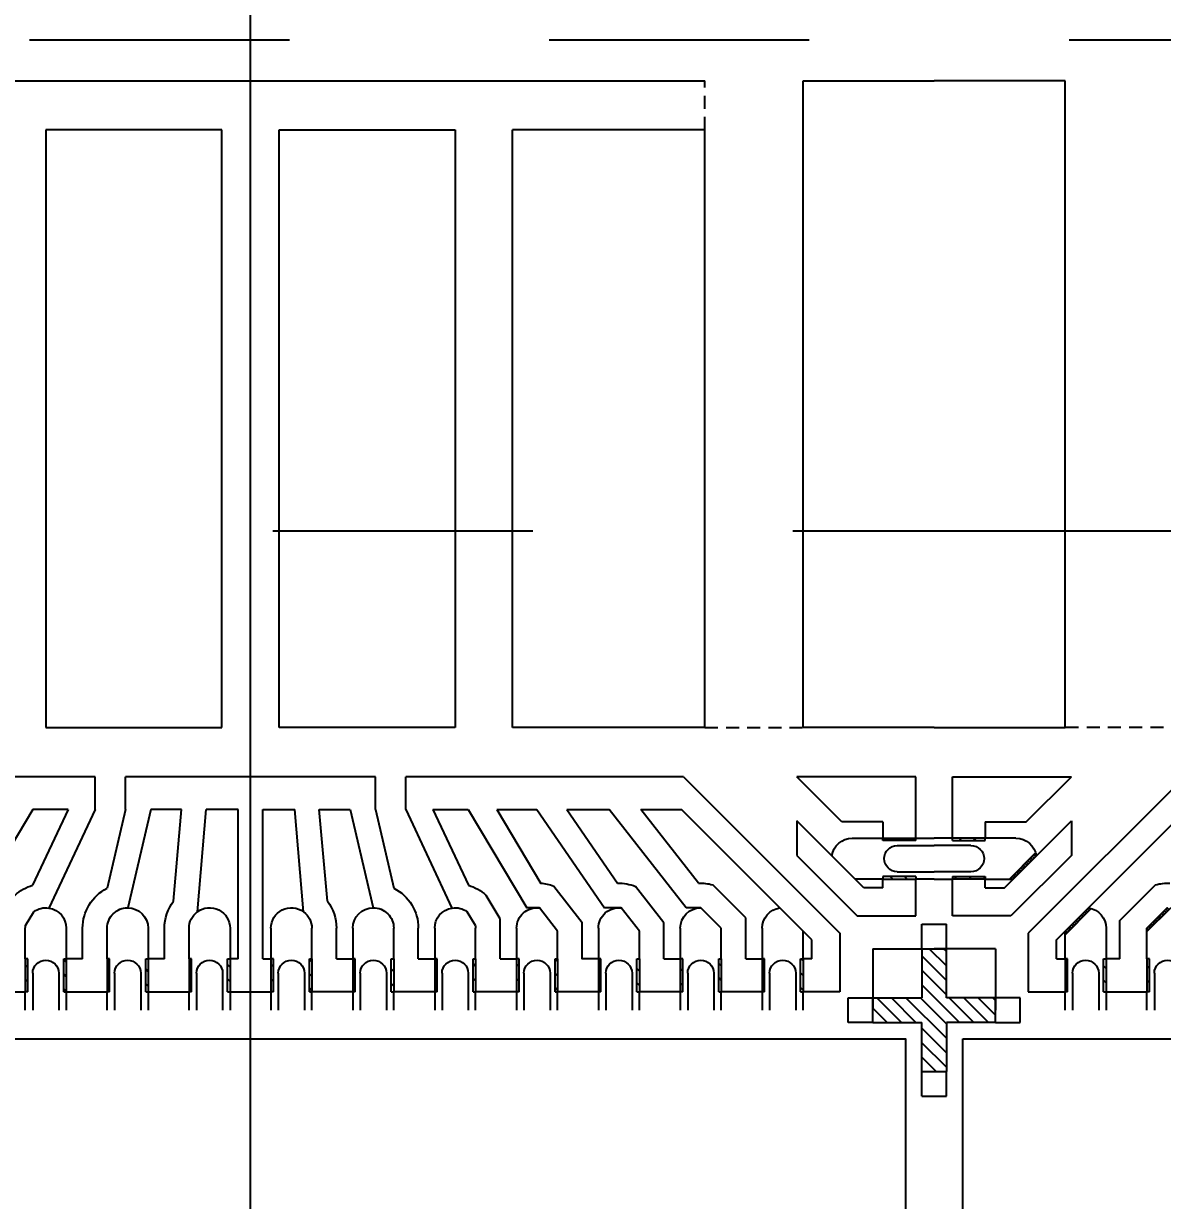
# Model space of a CAD drawing. Extents: x 98 to 785, y 88 to 514.
# Drawn here: x 233.51 to 247.42, y 420.09 to 434.46 of the extents above; entities that cross this region are included whole.
import ezdxf

# ---------------------------------------------------------------- set-up
doc = ezdxf.new("R2010")
doc.units = 0
doc.header["$LTSCALE"] = 12.7
doc.header["$MEASUREMENT"] = 0
doc.header["$PDMODE"] = 2
doc.linetypes.add('HIDDEN', pattern=[0.375, 0.25, -0.125])
doc.linetypes.add('PHANTOM', pattern=[2.5, 1.25, -0.25, 0.25, -0.25, 0.25, -0.25])
doc.layers.get('0').update_dxf_attribs({"linetype": 'CONTINUOUS'})
doc.layers.get('DEFPOINTS').update_dxf_attribs({"linetype": 'CONTINUOUS'})
for name, color, linetype in [('SH-01_DIM', 4, 'CONTINUOUS'), ('SH-01_HATCH', 10, 'CONTINUOUS'), ('SH-01_HIDDEN', 6, 'HIDDEN'), ('SH-01_MISC', 5, 'CONTINUOUS'), ('SH-01_OBJECT', 7, 'CONTINUOUS'), ('SH-01_PHANTOM', 1, 'PHANTOM')]:
    doc.layers.add(name, color=color, linetype=linetype)
doc.styles.get("Standard").update_dxf_attribs({"font": 'simplex.shx', "width": 0.82})
doc.dimstyles.get("Standard").update_dxf_attribs({"dimtxt": 0.18, "dimasz": 0.18, "dimexe": 0.18, "dimexo": 0.0625, "dimgap": 0.09, "dimtad": 0, "dimtih": 1, "dimtoh": 1, "dimdec": 4, "dimzin": 0, "dimdsep": 46, "dimtxsty": 'STANDARD', "dimcen": 0.09, "dimadec": 0, "dimazin": 0, "dimtfac": 1, "dimtdec": 4, "dimtofl": 0, "dimtmove": 0, "dimatfit": 3, "dimfxl": 1, "dimtolj": 1, "dimtzin": 0, "dimarcsym": 0})
pattern_1 = [(225, (16.69998, 9.599987), (0.01767767, -0.01767767), [])]
pattern_2 = [(45, (16.7, -5.34998), (-0.08838835, 0.08838835), [])]

# ---------------------------------------------------------------- blocks, each defined once
blk = doc.blocks.new('*D10')
at = {"layer": 'DEFPOINTS', "color": 0, "ltscale": 0.05, "transparency": 16777216}
for p in [(149.533, 453.199), (149.533, 440.584), (445.033, 347.264)]:
    blk.add_point(p, dxfattribs=at)
at = {"layer": 'SH-01_DIM', "ltscale": 0.05, "transparency": 16777216}
blk.add_line((149.533, 443.124), (149.533, 453.199), dxfattribs=at)
at = {"layer": 'SH-01_DIM', "ltscale": 0.05, "transparency": 16777216, "insert": (149.533, 458.184), "char_height": 1.524, "attachment_point": 5, "rotation": 90}
blk.add_mtext('\\A1; 147.7500', dxfattribs=at)
blk = doc.blocks.new('_Open30')
at = {"color": 0, "lineweight": -2}
for p, q in [((-1, 0.2679), (0, 0)), ((0, 0), (-1, -0.2679)), ((0, 0), (-1, 0))]:
    blk.add_line(p, q, dxfattribs=at)
blk = doc.blocks.new('*D11')
at = {"layer": 'DEFPOINTS', "color": 0, "ltscale": 0.05, "transparency": 16777216}
for p in [(139.538, 457.57), (145.033, 441.264), (445.033, 347.264)]:
    blk.add_point(p, dxfattribs=at)
at = {"layer": 'SH-01_DIM', "ltscale": 0.05, "transparency": 16777216}
for p, q in [((139.538, 451.22), (139.538, 457.57)), ((145.033, 447.614), (139.538, 451.22)), ((145.033, 443.804), (145.033, 447.614))]:
    blk.add_line(p, q, dxfattribs=at)
at = {"layer": 'SH-01_DIM', "ltscale": 0.05, "transparency": 16777216, "insert": (139.538, 466.514), "char_height": 1.524, "attachment_point": 5, "rotation": 90}
blk.add_mtext('\\A1; 150.000±0.0762', dxfattribs=at)
blk = doc.blocks.new('*D12')
at = {"layer": 'DEFPOINTS', "color": 0, "ltscale": 0.05, "transparency": 16777216}
for p in [(189.191, 465.062), (186.133, 440.584), (445.033, 347.264)]:
    blk.add_point(p, dxfattribs=at)
at = {"layer": 'SH-01_DIM', "ltscale": 0.05, "transparency": 16777216}
for p, q in [((189.191, 458.712), (189.191, 465.062)), ((186.133, 452.362), (189.191, 458.712)), ((186.133, 443.124), (186.133, 452.362))]:
    blk.add_line(p, q, dxfattribs=at)
at = {"layer": 'SH-01_DIM', "ltscale": 0.05, "transparency": 16777216, "insert": (189.191, 470.047), "char_height": 1.524, "attachment_point": 5, "rotation": 90}
blk.add_mtext('\\A1; 129.4500', dxfattribs=at)
blk = doc.blocks.new('A$C548803C5')
at = {"layer": 'SH-01_MISC', "ltscale": 0.05}
blk.add_lwpolyline([(-3, 5), (5, 5), (5, -3), (-3, -3)], close=True, dxfattribs=at)
blk = doc.blocks.new('A$C26DB4481')
at = {"layer": 'SH-01_HATCH', "ltscale": 0.05}
h = blk.add_hatch(dxfattribs=at)
h.set_pattern_fill('ANSI31', color=10)
h.set_pattern_definition([(45, (-2e-05, -7.09997), (-0.08838835, 0.08838835), [])])
h.paths.add_polyline_path([(1.63, 9.375), (1.6, 9.375), (1.6, 8.975), (1.63, 8.975)])
h.paths.add_polyline_path([(2.1, 9.375), (2.07, 9.375), (2.07, 8.975), (2.1, 8.975)])
h.paths.add_polyline_path([(2.63, 9.375), (2.6, 9.375), (2.6, 8.975), (2.63, 8.975)])
h.paths.add_polyline_path([(3.1, 9.375), (3.07, 9.375), (3.07, 8.975), (3.1, 8.975)])
h.paths.add_polyline_path([(3.63, 9.375), (3.6, 9.375), (3.6, 8.975), (3.63, 8.975)])
h.paths.add_polyline_path([(4.1, 9.375), (4.07, 9.375), (4.07, 8.975), (4.1, 8.975)])
h.paths.add_polyline_path([(4.63, 9.375), (4.6, 9.375), (4.6, 8.975), (4.63, 8.975)])
h.paths.add_polyline_path([(5.1, 9.375), (5.07, 9.375), (5.07, 8.975), (5.1, 8.975)])
h.paths.add_polyline_path([(5.63, 9.375), (5.6, 9.375), (5.6, 8.975), (5.63, 8.975)])
h.paths.add_polyline_path([(6.1, 9.375), (6.07, 9.375), (6.07, 8.975), (6.1, 8.975)])
h.paths.add_polyline_path([(6.63, 9.375), (6.6, 9.375), (6.6, 8.975), (6.63, 8.975)])
h.paths.add_polyline_path([(7.1, 9.375), (7.07, 9.375), (7.07, 8.975), (7.1, 8.975)])
h.paths.add_polyline_path([(7.63, 9.375), (7.6, 9.375), (7.6, 8.975), (7.63, 8.975)])
h.paths.add_polyline_path([(8.1, 9.375), (8.07, 9.375), (8.07, 8.975), (8.1, 8.975)])
at = {"layer": 'SH-01_HATCH'}
h = blk.add_hatch(dxfattribs=at)
h.set_pattern_fill('ANSI31', color=256, scale=0.2, angle=-180)
h.paths.add_polyline_path([(15.779, 8), (15.736, 8), (15.452, 7.716, 0.035842), (15.46, 7.681)])
h.paths.add_polyline_path([(0.964, 8), (0.921, 8), (1.24, 7.681, 0.035842), (1.248, 7.716)])
h.paths.add_polyline_path([(14.85, 8.429), (14.85, 8.386), (15.1, 8.636), (15.1, 8.679)])
h.paths.add_polyline_path([(14.781, 8.36, 0.035842), (14.816, 8.352), (14.85, 8.386), (14.85, 8.429)])
h = blk.add_hatch(dxfattribs=at)
h.set_pattern_fill('ANSI31', color=256, scale=0.2, angle=-180)
h.set_pattern_definition(pattern_1)
h.paths.add_polyline_path([(1.85, 8.429), (1.85, 8.386), (1.6, 8.636), (1.6, 8.679)])
h.paths.add_polyline_path([(1.919, 8.36, -0.035842), (1.884, 8.352), (1.85, 8.386), (1.85, 8.429)])
h = blk.add_hatch(dxfattribs=at)
h.set_pattern_fill('ANSI31', color=256, scale=0.2, angle=-180)
h.set_pattern_definition(pattern_1)
h.paths.add_polyline_path([(2.85, 8.39), (2.85, 8.35), (2.85, 8.35, -0.001908), (2.848, 8.35), (2.6, 8.598, -0.001945), (2.6, 8.6), (2.6, 8.64)])
h.paths.add_polyline_path([(2.888, 8.353, -0.037159), (2.851, 8.35), (2.85, 8.35), (2.85, 8.39)])
at = {"layer": 'SH-01_HATCH', "ltscale": 0.05}
h = blk.add_hatch(dxfattribs=at)
h.set_pattern_fill('ANSI31', color=10)
h.paths.add_polyline_path([(0.225, 7.97), (0.225, 8), (0.625, 8), (0.625, 7.97)])
h.paths.add_polyline_path([(0.225, 7.5), (0.225, 7.53), (0.625, 7.53), (0.625, 7.5)])
at = {"layer": 'SH-01_HIDDEN', "linetype": 'Continuous', "ltscale": 1.25}
for p, q in [((1.6, 9.6), (1.6, 9.375)), ((2.1, 9.375), (2.1, 9.6)), ((2.6, 9.6), (2.6, 9.375)), ((1.6, 8.975), (1.6, 8.636)), ((2.1, 8.6), (2.1, 8.975)), ((0, 8), (0.225, 8)), ((0.625, 8), (0.964, 8)), ((0.225, 7.5), (0, 7.5)), ((1, 7.5), (0.625, 7.5))]:
    blk.add_line(p, q, dxfattribs=at)
at = {"layer": 'SH-01_HIDDEN', "linetype": 'Continuous', "ltscale": 0.05}
for p, q in [((1.69, 9.15), (1.69, 9.6)), ((2.01, 9.15), (2.01, 9.6)), ((2.69, 9.15), (2.69, 9.6)), ((0.45, 7.91), (0, 7.91)), ((0.45, 7.59), (0, 7.59))]:
    blk.add_line(p, q, dxfattribs=at)
at = {"layer": 'SH-01_HIDDEN', "ltscale": 0.05}
blk.add_line((2.8, 6.15), (1.6, 6.15), dxfattribs=at)
at = {"layer": 'SH-01_HIDDEN', "linetype": 'Continuous', "ltscale": 0.05}
for centre, start, end in [((1.85, 9.15), 180, 0), ((2.85, 9.15), 180, 0), ((0.45, 7.75), 270, 90)]:
    blk.add_arc(centre, 0.16, start, end, dxfattribs=at)
at = {"layer": 'SH-01_HIDDEN', "linetype": 'Continuous', "ltscale": 1.25}
for centre, start, end in [((1.85, 8.6), 277.8317, 0), ((1, 7.75), 270, 352.1683)]:
    blk.add_arc(centre, 0.25, start, end, dxfattribs=at)
at = {"layer": 'SH-01_OBJECT', "linetype": 'Continuous'}
for p, q in [((0.75, 8.85), (0.75, 9.6)), ((1.15, 8.662), (1.15, 9.375)), ((1.15, 9.375), (1.6, 9.375)), ((1.6, 8.975), (1.6, 9.375)), ((1.63, 9.375), (1.63, 8.975)), ((2.07, 9.375), (2.07, 8.975)), ((2.1, 8.975), (2.1, 9.375)), ((2.6, 8.975), (2.6, 9.375)), ((2.63, 9.375), (2.63, 8.975)), ((1.495, 8.975), (1.6, 8.975)), ((2.27, 8.975), (2.1, 8.975)), ((0.75, 8.85), (0, 8.85)), ((3.062, 6.75), (1.15, 8.662)), ((1.495, 8.741), (3.086, 7.15)), ((1.6, 8.679), (1.919, 8.36)), ((2.27, 8.504), (2.704, 8.069)), ((0.938, 8.45), (0.225, 8.45)), ((0.225, 8.45), (0.225, 8)), ((1.676, 7.712), (0.938, 8.45)), ((0.625, 8.105), (0.625, 8)), ((0.859, 8.105), (1.676, 7.287)), ((0.625, 8), (0.225, 8)), ((0.225, 7.97), (0.625, 7.97)), ((0.921, 8), (1.24, 7.681)), ((0.225, 7.53), (0.625, 7.53)), ((0.625, 7.5), (0.225, 7.5)), ((0.625, 7.3), (0.625, 7.5)), ((1.126, 7.3), (1.676, 6.75))]:
    blk.add_line(p, q, dxfattribs=at)
at = {"layer": 'SH-01_OBJECT', "linetype": 'Continuous', "ltscale": 0.05}
for p, q in [((1.63, 9.375), (1.6, 9.375)), ((2.07, 9.375), (2.1, 9.375)), ((2.63, 9.375), (2.6, 9.375)), ((1.63, 8.975), (1.6, 8.975)), ((2.07, 8.975), (2.1, 8.975)), ((2.63, 8.975), (2.6, 8.975)), ((0.225, 7.97), (0.225, 8)), ((0.625, 7.97), (0.625, 8)), ((0.225, 7.53), (0.225, 7.5)), ((0.625, 7.53), (0.625, 7.5))]:
    blk.add_line(p, q, dxfattribs=at)
at = {"layer": 'SH-01_OBJECT', "ltscale": 0.05}
for p, q in [((2.1, 9.375), (2.6, 9.375)), ((1.676, 7.287), (1.676, 7.712)), ((0.225, 7.5), (0.225, 6.75)), ((0.225, 6.75), (1.676, 6.75)), ((0, 6.15), (1.6, 6.15)), ((1.6, 6.15), (1.6, -1.75))]:
    blk.add_line(p, q, dxfattribs=at)
at = {"layer": 'SH-01_OBJECT'}
for p, q in [((1.495, 8.975), (1.495, 8.741)), ((2.27, 8.975), (2.27, 8.504)), ((0.625, 8.105), (0.859, 8.105)), ((0.625, 7.3), (1.126, 7.3)), ((1.6, -1.75), (0, -1.75))]:
    blk.add_line(p, q, dxfattribs=at)
at = {"layer": 'SH-01_OBJECT', "linetype": 'Continuous', "ltscale": 1.25}
blk.add_line((2.6, 8.975), (2.6, 8.6), dxfattribs=at)
at = {"layer": 'SH-01_OBJECT'}
blk.add_lwpolyline([(2.6, 8.64), (2.89, 8.35)], dxfattribs=at)
blk.add_lwpolyline([(2.6, 8.598), (2.848, 8.35, 0.001908), (2.85, 8.35)], format="xyb", dxfattribs=at)
at = {"layer": 'SH-01_OBJECT', "linetype": 'Continuous', "ltscale": 1.25}
blk.add_arc((2.85, 8.6), 0.25, 180, 180.4457, dxfattribs=at)
at = {"layer": 'SH-01_OBJECT'}
blk.add_arc((2.85, 8.605), 0.555, 254.7848, 272.9974, dxfattribs=at)
blk = doc.blocks.new('A$C1BE279AF')
at = {"layer": 'SH-01_HATCH', "ltscale": 0.05}
h = blk.add_hatch(dxfattribs=at)
h.set_pattern_fill('ANSI31', color=10)
h.set_pattern_definition([(45, (2.30032, -1.11), (-0.0883883, 0.0883883), [])])
h.paths.add_polyline_path([(1.79, 1.19), (1.19, 1.19), (1.19, 1.79), (0.89, 1.79), (0.89, 1.19), (0.29, 1.19), (0.29, 0.89), (0.89, 0.89), (0.89, 0.29), (1.19, 0.29), (1.19, 0.89), (1.79, 0.89)])
at = {"layer": 'SH-01_HIDDEN'}
for p, q in [((0.89, 2.09), (1.19, 2.09)), ((0.89, 2.09), (0.89, 1.79)), ((1.19, 2.09), (1.19, 1.79)), ((-0.01, 1.19), (-0.01, 0.89)), ((0.29, 1.19), (-0.01, 1.19)), ((1.79, 1.19), (2.09, 1.19)), ((2.09, 1.19), (2.09, 0.89)), ((-0.01, 0.89), (0.29, 0.89)), ((2.09, 0.89), (1.79, 0.89)), ((0.89, 0.29), (0.89, -0.01)), ((1.19, 0.29), (1.19, -0.01)), ((0.89, -0.01), (1.19, -0.01))]:
    blk.add_line(p, q, dxfattribs=at)
at = {"layer": 'SH-01_OBJECT'}
for p, q in [((0.89, 1.79), (1.19, 1.79)), ((0.89, 1.79), (0.89, 1.19)), ((1.19, 1.19), (1.19, 1.79)), ((0.29, 1.19), (0.29, 0.89)), ((0.29, 1.19), (0.89, 1.19)), ((1.79, 1.19), (1.19, 1.19)), ((1.79, 1.19), (1.79, 0.89)), ((0.29, 0.89), (0.89, 0.89)), ((0.89, 0.29), (0.89, 0.89)), ((0.89, 0.89), (0.89, 0.89)), ((1.79, 0.89), (1.19, 0.89)), ((1.19, 0.89), (1.19, 0.89)), ((1.19, 0.89), (1.19, 0.29)), ((0.89, 0.29), (1.19, 0.29))]:
    blk.add_line(p, q, dxfattribs=at)
blk = doc.blocks.new('*D57')
at = {"layer": 'DEFPOINTS', "color": 0, "ltscale": 0.05, "transparency": 16777216}
for p in [(169.483, 453.199), (169.483, 414.967), (445.033, 347.264)]:
    blk.add_point(p, dxfattribs=at)
at = {"layer": 'SH-01_DIM', "ltscale": 0.05, "transparency": 16777216}
blk.add_line((169.483, 417.507), (169.483, 453.199), dxfattribs=at)
at = {"layer": 'SH-01_DIM', "ltscale": 0.05, "transparency": 16777216, "insert": (169.483, 458.184), "char_height": 1.524, "attachment_point": 5, "rotation": 90}
blk.add_mtext('\\A1; 137.7750', dxfattribs=at)
blk = doc.blocks.new('*D58')
at = {"layer": 'DEFPOINTS', "color": 0, "ltscale": 0.05, "transparency": 16777216}
for p in [(181.145, 453.199), (186.183, 414.967), (445.033, 347.264)]:
    blk.add_point(p, dxfattribs=at)
at = {"layer": 'SH-01_DIM', "ltscale": 0.05, "transparency": 16777216}
for p, q in [((181.145, 446.849), (181.145, 453.199)), ((186.183, 440.499), (181.145, 446.849)), ((186.183, 417.507), (186.183, 440.499))]:
    blk.add_line(p, q, dxfattribs=at)
at = {"layer": 'SH-01_DIM', "ltscale": 0.05, "transparency": 16777216, "insert": (181.145, 458.184), "char_height": 1.524, "attachment_point": 5, "rotation": 90}
blk.add_mtext('\\A1; 129.4250', dxfattribs=at)
blk = doc.blocks.new('*D59')
at = {"layer": 'DEFPOINTS', "color": 0, "ltscale": 0.05, "transparency": 16777216}
for p in [(202.883, 453.199), (202.883, 414.967), (445.033, 347.264)]:
    blk.add_point(p, dxfattribs=at)
at = {"layer": 'SH-01_DIM', "ltscale": 0.05, "transparency": 16777216}
blk.add_line((202.883, 417.507), (202.883, 453.199), dxfattribs=at)
at = {"layer": 'SH-01_DIM', "ltscale": 0.05, "transparency": 16777216, "insert": (202.883, 458.065), "char_height": 1.524, "attachment_point": 5, "rotation": 90}
blk.add_mtext('\\A1; 121.0750', dxfattribs=at)
blk = doc.blocks.new('*D60')
at = {"layer": 'DEFPOINTS', "color": 0, "ltscale": 0.05, "transparency": 16777216}
for p in [(219.583, 453.199), (219.583, 414.967), (445.033, 347.264)]:
    blk.add_point(p, dxfattribs=at)
at = {"layer": 'SH-01_DIM', "ltscale": 0.05, "transparency": 16777216}
blk.add_line((219.583, 417.507), (219.583, 453.199), dxfattribs=at)
at = {"layer": 'SH-01_DIM', "ltscale": 0.05, "transparency": 16777216, "insert": (219.583, 458.065), "char_height": 1.524, "attachment_point": 5, "rotation": 90}
blk.add_mtext('\\A1; 112.7250', dxfattribs=at)
blk = doc.blocks.new('*D61')
at = {"layer": 'DEFPOINTS', "color": 0, "ltscale": 0.05, "transparency": 16777216}
for p in [(236.283, 453.199), (236.283, 414.967), (445.033, 347.264)]:
    blk.add_point(p, dxfattribs=at)
at = {"layer": 'SH-01_DIM', "ltscale": 0.05, "transparency": 16777216}
blk.add_line((236.283, 417.507), (236.283, 453.199), dxfattribs=at)
at = {"layer": 'SH-01_DIM', "ltscale": 0.05, "transparency": 16777216, "insert": (236.283, 458.184), "char_height": 1.524, "attachment_point": 5, "rotation": 90}
blk.add_mtext('\\A1; 104.3750', dxfattribs=at)
blk = doc.blocks.new('DA 01')
at = {"layer": 'SH-01_HATCH', "ltscale": 0.05}
h = blk.add_hatch(dxfattribs=at)
h.set_pattern_fill('ANSI31', color=10)
h.set_pattern_definition(pattern_2)
h.paths.add_polyline_path([(18.3, 10.725), (18.33, 10.725), (18.33, 11.125), (18.3, 11.125)])
h.paths.add_polyline_path([(18.8, 11.125), (18.77, 11.125), (18.77, 10.725), (18.8, 10.725)])
h.paths.add_polyline_path([(19.33, 11.125), (19.3, 11.125), (19.3, 10.725), (19.33, 10.725)])
h.paths.add_polyline_path([(19.8, 11.125), (19.77, 11.125), (19.77, 10.725), (19.8, 10.725)])
h.paths.add_polyline_path([(20.3, 10.725), (20.33, 10.725), (20.33, 11.125), (20.3, 11.125)])
h.paths.add_polyline_path([(20.8, 11.125), (20.77, 11.125), (20.77, 10.725), (20.8, 10.725)])
h.paths.add_polyline_path([(21.33, 11.125), (21.3, 11.125), (21.3, 10.725), (21.33, 10.725)])
h.paths.add_polyline_path([(21.77, 10.725), (21.8, 10.725), (21.8, 11.125), (21.77, 11.125)])
h.paths.add_polyline_path([(22.3, 10.725), (22.33, 10.725), (22.33, 11.125), (22.3, 11.125)])
h.paths.add_polyline_path([(22.77, 10.725), (22.8, 10.725), (22.8, 11.125), (22.77, 11.125)])
h.paths.add_polyline_path([(23.33, 11.125), (23.3, 11.125), (23.3, 10.725), (23.33, 10.725)])
h.paths.add_polyline_path([(23.8, 11.125), (23.77, 11.125), (23.77, 10.725), (23.8, 10.725)])
h.paths.add_polyline_path([(24.3, 10.725), (24.33, 10.725), (24.33, 11.125), (24.3, 11.125)])
h.paths.add_polyline_path([(24.8, 11.125), (24.77, 11.125), (24.77, 10.725), (24.8, 10.725)])
h = blk.add_hatch(dxfattribs=at)
h.set_pattern_fill('ANSI31', color=10)
h.set_pattern_definition(pattern_2)
h.paths.add_polyline_path([(31.8, 11.125), (31.77, 11.125), (31.77, 10.725), (31.8, 10.725)])
h.paths.add_polyline_path([(31.3, 10.725), (31.33, 10.725), (31.33, 11.125), (31.3, 11.125)])
h.paths.add_polyline_path([(30.77, 10.725), (30.8, 10.725), (30.8, 11.125), (30.77, 11.125)])
h.paths.add_polyline_path([(30.3, 10.725), (30.33, 10.725), (30.33, 11.125), (30.3, 11.125)])
h.paths.add_polyline_path([(29.8, 11.125), (29.77, 11.125), (29.77, 10.725), (29.8, 10.725)])
h.paths.add_polyline_path([(29.3, 10.725), (29.33, 10.725), (29.33, 11.125), (29.3, 11.125)])
h.paths.add_polyline_path([(28.77, 10.725), (28.8, 10.725), (28.8, 11.125), (28.77, 11.125)])
h.paths.add_polyline_path([(28.33, 11.125), (28.3, 11.125), (28.3, 10.725), (28.33, 10.725)])
h.paths.add_polyline_path([(27.8, 11.125), (27.77, 11.125), (27.77, 10.725), (27.8, 10.725)])
h.paths.add_polyline_path([(27.33, 11.125), (27.3, 11.125), (27.3, 10.725), (27.33, 10.725)])
h.paths.add_polyline_path([(26.77, 10.725), (26.8, 10.725), (26.8, 11.125), (26.77, 11.125)])
h.paths.add_polyline_path([(26.3, 10.725), (26.33, 10.725), (26.33, 11.125), (26.3, 11.125)])
h.paths.add_polyline_path([(25.8, 11.125), (25.77, 11.125), (25.77, 10.725), (25.8, 10.725)])
h.paths.add_polyline_path([(25.3, 10.725), (25.33, 10.725), (25.33, 11.125), (25.3, 11.125)])
h = blk.add_hatch(dxfattribs=at)
h.set_pattern_fill('ANSI31', color=10)
h.set_pattern_definition([(45, (16.70003, 1.74999), (-0.08838835, 0.08838835), [])])
h.paths.add_polyline_path([(33.175, 9.72), (33.175, 9.75), (32.775, 9.75), (32.775, 9.72)])
h.paths.add_polyline_path([(33.175, 9.25), (33.175, 9.28), (32.775, 9.28), (32.775, 9.25)])
at = {"layer": 'SH-01_HIDDEN', "linetype": 'Continuous', "ltscale": 1.25}
for p, q in [((22.3, 11.35), (22.3, 11.125)), ((22.8, 11.125), (22.8, 11.35)), ((23.3, 11.35), (23.3, 11.125)), ((23.8, 11.125), (23.8, 11.35)), ((24.3, 11.35), (24.3, 11.125)), ((24.8, 11.125), (24.8, 11.35)), ((25.3, 11.125), (25.3, 11.35)), ((25.8, 11.35), (25.8, 11.125)), ((26.3, 11.125), (26.3, 11.35)), ((26.8, 11.35), (26.8, 11.125)), ((27.3, 11.125), (27.3, 11.35)), ((27.8, 11.35), (27.8, 11.125)), ((28.3, 11.125), (28.3, 11.35)), ((28.8, 11.35), (28.8, 11.125)), ((29.3, 11.125), (29.3, 11.35)), ((29.8, 11.35), (29.8, 11.125)), ((30.3, 11.125), (30.3, 11.35)), ((30.8, 11.35), (30.8, 11.125)), ((31.3, 11.125), (31.3, 11.35)), ((31.8, 11.35), (31.8, 11.125)), ((22.8, 10.35), (22.8, 10.725)), ((23.8, 10.35), (23.8, 10.725)), ((24.8, 10.35), (24.8, 10.725)), ((25.3, 10.35), (25.3, 10.725)), ((26.3, 10.35), (26.3, 10.725)), ((27.3, 10.35), (27.3, 10.725)), ((28.3, 10.35), (28.3, 10.725)), ((29.3, 10.35), (29.3, 10.725)), ((30.3, 10.35), (30.3, 10.725)), ((31.3, 10.35), (31.3, 10.725)), ((31.8, 10.725), (31.8, 10.386)), ((32.775, 9.75), (32.436, 9.75)), ((33.4, 9.75), (33.175, 9.75)), ((32.4, 9.25), (32.775, 9.25)), ((33.175, 9.25), (33.4, 9.25))]:
    blk.add_line(p, q, dxfattribs=at)
at = {"layer": 'SH-01_HIDDEN', "linetype": 'Continuous', "ltscale": 0.05}
for p, q in [((22.39, 10.9), (22.39, 11.35)), ((22.71, 10.9), (22.71, 11.35)), ((23.39, 10.9), (23.39, 11.35)), ((23.71, 10.9), (23.71, 11.35)), ((24.39, 10.9), (24.39, 11.35)), ((24.71, 10.9), (24.71, 11.35)), ((25.39, 10.9), (25.39, 11.35)), ((25.71, 10.9), (25.71, 11.35)), ((26.39, 10.9), (26.39, 11.35)), ((26.71, 10.9), (26.71, 11.35)), ((27.39, 10.9), (27.39, 11.35)), ((27.71, 10.9), (27.71, 11.35)), ((28.39, 10.9), (28.39, 11.35)), ((28.71, 10.9), (28.71, 11.35)), ((29.39, 10.9), (29.39, 11.35)), ((29.71, 10.9), (29.71, 11.35)), ((30.39, 10.9), (30.39, 11.35)), ((30.71, 10.9), (30.71, 11.35)), ((31.39, 10.9), (31.39, 11.35)), ((31.71, 10.9), (31.71, 11.35)), ((32.95, 9.66), (33.4, 9.66)), ((32.95, 9.34), (33.4, 9.34))]:
    blk.add_line(p, q, dxfattribs=at)
at = {"layer": 'SH-01_HIDDEN', "ltscale": 0.05}
for p, q in [((30.6, 7.9), (31.8, 7.9)), ((30.6, 0.6), (30.6, 0))]:
    blk.add_line(p, q, dxfattribs=at)
at = {"layer": 'SH-01_HIDDEN', "linetype": 'Continuous'}
blk.add_line((19.5, 0), (30.6, 0), dxfattribs=at)
at = {"layer": 'SH-01_HIDDEN', "linetype": 'Continuous', "ltscale": 0.05}
for centre, start, end in [((22.55, 10.9), 180, 0), ((23.55, 10.9), 180, 0), ((24.55, 10.9), 180, 0), ((25.55, 10.9), 180, 0), ((26.55, 10.9), 180, 0), ((27.55, 10.9), 180, 0), ((28.55, 10.9), 180, 0), ((29.55, 10.9), 180, 0), ((30.55, 10.9), 180, 0), ((31.55, 10.9), 180, 0), ((32.95, 9.5), 90, 270)]:
    blk.add_arc(centre, 0.16, start, end, dxfattribs=at)
at = {"layer": 'SH-01_HIDDEN', "linetype": 'Continuous', "ltscale": 1.25}
for centre, start, end in [((22.55, 10.35), 278.8656, 0), ((23.55, 10.35), 270.0131, 0), ((24.55, 10.35), 233.3261, 0), ((25.55, 10.35), 180, 306.6739), ((26.55, 10.35), 180, 269.9869), ((27.55, 10.35), 180, 261.1344), ((28.55, 10.35), 180, 276.5734), ((29.55, 10.35), 180, 276.5734), ((30.55, 10.35), 180, 269.853), ((31.55, 10.35), 180, 262.1683), ((32.4, 9.5), 187.8317, 270)]:
    blk.add_arc(centre, 0.25, start, end, dxfattribs=at)
at = {"layer": 'SH-01_OBJECT', "linetype": 'Continuous'}
for p, q in [((32.65, 10.6), (32.65, 11.35)), ((22.3, 10.725), (22.3, 11.125)), ((22.33, 11.125), (22.33, 10.725)), ((22.77, 11.125), (22.77, 10.725)), ((22.8, 10.725), (22.8, 11.125)), ((23.3, 10.725), (23.3, 11.125)), ((23.33, 11.125), (23.33, 10.725)), ((23.77, 11.125), (23.77, 10.725)), ((23.8, 10.725), (23.8, 11.125)), ((24.3, 10.725), (24.3, 11.125)), ((24.33, 11.125), (24.33, 10.725)), ((24.77, 11.125), (24.77, 10.725)), ((24.8, 10.725), (24.8, 11.125)), ((25.3, 10.725), (25.3, 11.125)), ((25.33, 11.125), (25.33, 10.725)), ((25.77, 11.125), (25.77, 10.725)), ((25.8, 10.725), (25.8, 11.125)), ((26.3, 10.725), (26.3, 11.125)), ((26.33, 11.125), (26.33, 10.725)), ((26.77, 11.125), (26.77, 10.725)), ((26.8, 10.725), (26.8, 11.125)), ((27.3, 10.725), (27.3, 11.125)), ((27.33, 11.125), (27.33, 10.725)), ((27.77, 11.125), (27.77, 10.725)), ((27.8, 10.725), (27.8, 11.125)), ((28.3, 10.725), (28.3, 11.125)), ((28.33, 11.125), (28.33, 10.725)), ((28.77, 11.125), (28.77, 10.725)), ((28.8, 10.725), (28.8, 11.125)), ((29.3, 10.725), (29.3, 11.125)), ((29.33, 11.125), (29.33, 10.725)), ((29.77, 11.125), (29.77, 10.725)), ((29.8, 10.725), (29.8, 11.125)), ((30.3, 10.725), (30.3, 11.125)), ((30.33, 11.125), (30.33, 10.725)), ((30.77, 11.125), (30.77, 10.725)), ((30.8, 10.725), (30.8, 11.125)), ((31.3, 10.725), (31.3, 11.125)), ((31.33, 11.125), (31.33, 10.725)), ((31.77, 11.125), (31.77, 10.725)), ((31.8, 10.725), (31.8, 11.125)), ((32.25, 11.125), (31.8, 11.125)), ((32.25, 10.412), (32.25, 11.125)), ((23, 10.725), (22.8, 10.725)), ((24, 10.725), (23.8, 10.725)), ((24.9, 10.725), (24.8, 10.725)), ((25.2, 10.725), (25.3, 10.725)), ((26.1, 10.725), (26.3, 10.725)), ((27.1, 10.725), (27.3, 10.725)), ((28.1, 10.725), (28.3, 10.725)), ((30.1, 10.725), (30.3, 10.725)), ((31.1, 10.725), (31.3, 10.725)), ((31.905, 10.725), (31.8, 10.725)), ((32.65, 10.6), (33.4, 10.6)), ((31.905, 10.491), (30.314, 8.9)), ((30.338, 8.5), (32.25, 10.412)), ((31.1, 10.224), (30.696, 9.819)), ((31.724, 9.462), (32.462, 10.2)), ((32.462, 10.2), (33.175, 10.2)), ((33.175, 10.2), (33.175, 9.75)), ((32.541, 9.855), (31.724, 9.037)), ((32.775, 9.855), (32.775, 9.75)), ((32.775, 9.75), (33.175, 9.75)), ((33.175, 9.72), (32.775, 9.72)), ((33.175, 9.28), (32.775, 9.28)), ((32.775, 9.05), (32.775, 9.25)), ((32.775, 9.25), (33.175, 9.25)), ((32.274, 9.05), (31.724, 8.5)), ((23.154, 8.5), (19.762, 8.5)), ((26.576, 8.5), (23.524, 8.5)), ((30.338, 8.5), (26.946, 8.5))]:
    blk.add_line(p, q, dxfattribs=at)
at = {"layer": 'SH-01_OBJECT', "ltscale": 0.05}
for p, q in [((21.8, 11.125), (22.3, 11.125)), ((22.8, 11.125), (23.3, 11.125)), ((23.8, 11.125), (24.3, 11.125)), ((24.8, 11.125), (25.3, 11.125)), ((26.3, 11.125), (25.8, 11.125)), ((27.3, 11.125), (26.8, 11.125)), ((28.3, 11.125), (27.8, 11.125)), ((29.3, 11.125), (28.8, 11.125)), ((30.3, 11.125), (29.8, 11.125)), ((31.3, 11.125), (30.8, 11.125)), ((31.724, 9.037), (31.724, 9.462)), ((33.175, 9.25), (33.175, 8.5)), ((23.154, 8.9), (23.154, 8.5)), ((23.524, 8.9), (23.524, 8.5)), ((26.576, 8.9), (26.576, 8.5)), ((26.946, 8.9), (26.946, 8.5)), ((33.175, 8.5), (31.724, 8.5)), ((22.55, 7.9), (24.7, 7.9)), ((27.55, 7.9), (25.4, 7.9)), ((30.6, 7.9), (28.25, 7.9)), ((33.4, 7.9), (31.8, 7.9)), ((31.8, 7.9), (31.8, 0)), ((30.6, 0.6), (28.25, 0.6))]:
    blk.add_line(p, q, dxfattribs=at)
at = {"layer": 'SH-01_OBJECT', "linetype": 'Continuous', "ltscale": 0.05}
for p, q in [((22.33, 11.125), (22.3, 11.125)), ((22.77, 11.125), (22.8, 11.125)), ((23.33, 11.125), (23.3, 11.125)), ((23.77, 11.125), (23.8, 11.125)), ((24.33, 11.125), (24.3, 11.125)), ((24.77, 11.125), (24.8, 11.125)), ((25.33, 11.125), (25.3, 11.125)), ((25.77, 11.125), (25.8, 11.125)), ((26.33, 11.125), (26.3, 11.125)), ((26.77, 11.125), (26.8, 11.125)), ((27.33, 11.125), (27.3, 11.125)), ((27.77, 11.125), (27.8, 11.125)), ((28.33, 11.125), (28.3, 11.125)), ((28.77, 11.125), (28.8, 11.125)), ((29.33, 11.125), (29.3, 11.125)), ((29.77, 11.125), (29.8, 11.125)), ((30.33, 11.125), (30.3, 11.125)), ((30.77, 11.125), (30.8, 11.125)), ((31.33, 11.125), (31.3, 11.125)), ((31.77, 11.125), (31.8, 11.125)), ((22.33, 10.725), (22.3, 10.725)), ((22.77, 10.725), (22.8, 10.725)), ((23.33, 10.725), (23.3, 10.725)), ((23.77, 10.725), (23.8, 10.725)), ((24.33, 10.725), (24.3, 10.725)), ((24.77, 10.725), (24.8, 10.725)), ((25.33, 10.725), (25.3, 10.725)), ((25.77, 10.725), (25.8, 10.725)), ((26.33, 10.725), (26.3, 10.725)), ((26.77, 10.725), (26.8, 10.725)), ((27.33, 10.725), (27.3, 10.725)), ((27.77, 10.725), (27.8, 10.725)), ((28.33, 10.725), (28.3, 10.725)), ((28.77, 10.725), (28.8, 10.725)), ((29.33, 10.725), (29.3, 10.725)), ((29.77, 10.725), (29.8, 10.725)), ((30.33, 10.725), (30.3, 10.725)), ((30.77, 10.725), (30.8, 10.725)), ((31.33, 10.725), (31.3, 10.725)), ((31.77, 10.725), (31.8, 10.725)), ((32.775, 9.72), (32.775, 9.75)), ((33.175, 9.72), (33.175, 9.75)), ((32.775, 9.28), (32.775, 9.25)), ((33.175, 9.28), (33.175, 9.25))]:
    blk.add_line(p, q, dxfattribs=at)
at = {"layer": 'SH-01_OBJECT', "linetype": 'Continuous', "ltscale": 1.25}
for p, q in [((22.3, 10.725), (22.3, 10.35)), ((23, 10.725), (23, 10.35)), ((23.3, 10.725), (23.3, 10.35)), ((24, 10.725), (24, 10.35)), ((24.3, 10.725), (24.3, 10.35)), ((25.8, 10.725), (25.8, 10.35)), ((26.1, 10.725), (26.1, 10.35)), ((26.8, 10.725), (26.8, 10.35)), ((27.1, 10.725), (27.1, 10.35)), ((27.8, 10.725), (27.8, 10.35)), ((28.8, 10.725), (28.8, 10.385)), ((29.8, 10.725), (29.8, 10.385)), ((30.8, 10.725), (30.8, 10.35))]:
    blk.add_line(p, q, dxfattribs=at)
at = {"layer": 'SH-01_OBJECT'}
for p, q in [((24.9, 10.725), (24.9, 8.9)), ((25.2, 10.725), (25.2, 8.9)), ((28.1, 10.725), (28.1, 10.236)), ((30.1, 10.725), (30.1, 10.282)), ((31.1, 10.725), (31.1, 10.224)), ((31.905, 10.725), (31.905, 10.491)), ((22.303, 10.315), (22.402, 10.149)), ((27.798, 10.315), (27.698, 10.149)), ((28.1, 10.236), (27.928, 9.949)), ((30.1, 10.282), (29.754, 9.839)), ((22.392, 8.9), (21.674, 10.1)), ((23.154, 8.9), (22.589, 10.103)), ((23.833, 8.9), (23.55, 10.1)), ((24.401, 10.149), (24.51, 8.9)), ((25.699, 10.149), (25.59, 8.9)), ((26.267, 8.9), (26.55, 10.1)), ((26.946, 8.9), (27.511, 10.103)), ((27.708, 8.9), (28.427, 10.1)), ((28.55, 10.1), (28.427, 10.1)), ((28.547, 8.9), (29.375, 10.1)), ((29.55, 10.1), (29.375, 10.1)), ((30.371, 10.1), (29.433, 8.9)), ((30.55, 10.1), (30.371, 10.1)), ((24.111, 10.019), (24.209, 8.9)), ((25.989, 10.019), (25.891, 8.9)), ((22.823, 8.9), (22.388, 9.824)), ((23.524, 8.9), (23.298, 9.861)), ((26.576, 8.9), (26.802, 9.861)), ((27.277, 8.9), (27.712, 9.824)), ((28.058, 8.9), (28.598, 9.802)), ((28.912, 8.9), (29.533, 9.8)), ((30.521, 9.801), (29.817, 8.9)), ((32.775, 9.855), (32.541, 9.855)), ((32.775, 9.05), (32.274, 9.05)), ((22.823, 8.9), (22.392, 8.9)), ((24.209, 8.9), (23.833, 8.9)), ((24.9, 8.9), (24.51, 8.9)), ((25.2, 8.9), (25.59, 8.9)), ((25.891, 8.9), (26.267, 8.9)), ((27.277, 8.9), (27.708, 8.9)), ((28.058, 8.9), (28.547, 8.9)), ((28.912, 8.9), (29.433, 8.9)), ((29.817, 8.9), (30.314, 8.9)), ((22.55, 0.6), (22.55, 7.9)), ((24.7, 7.9), (24.7, 0.6)), ((25.4, 7.9), (25.4, 0.6)), ((27.55, 0.6), (27.55, 7.9)), ((28.25, 7.9), (28.25, 0.6)), ((30.6, 7.9), (30.6, 0.6)), ((24.7, 0.6), (22.55, 0.6)), ((25.4, 0.6), (27.55, 0.6)), ((31.8, 0), (33.4, 0))]:
    blk.add_line(p, q, dxfattribs=at)
for points in [[(29.3, 10.725), (29.1, 10.725), (29.1, 10.282), (28.754, 9.839, -0.072675), (28.598, 9.802, -0.094384)], [(28.8, 10.385), (28.579, 10.102, -0.028099), (28.55, 10.1)], [(29.8, 10.385), (29.579, 10.102, -0.028099), (29.55, 10.1)], [(30.8, 10.348), (30.552, 10.1, -0.001908), (30.55, 10.1)]]:
    blk.add_lwpolyline(points, format="xyb", dxfattribs=at)
at = {"layer": 'SH-01_OBJECT', "linetype": 'Continuous', "ltscale": 1.25}
for centre, radius, start, end in [((22.55, 10.35), 0.25, 180, 188.102), ((23.55, 10.35), 0.55, 180, 242.7432), ((23.55, 10.35), 0.25, 180, 270.0131), ((24.55, 10.35), 0.55, 180, 217.0401), ((24.55, 10.35), 0.25, 180, 233.3261), ((25.55, 10.35), 0.25, 306.6739, 0), ((25.55, 10.35), 0.55, 322.9599, 0), ((26.55, 10.35), 0.25, 269.9869, 0), ((26.55, 10.35), 0.55, 297.2568, 0), ((27.55, 10.35), 0.25, 351.898, 0), ((30.55, 10.35), 0.25, 359.5543, 0), ((22.55, 10.35), 0.25, 233.7025, 278.8656), ((27.55, 10.35), 0.25, 261.1344, 306.2975)]:
    blk.add_arc(centre, radius, start, end, dxfattribs=at)
at = {"layer": 'SH-01_OBJECT'}
for centre, start, end in [((22.55, 10.355), 227.0758, 253.0475), ((27.55, 10.355), 286.9525, 312.9242), ((29.55, 10.355), 268.2525, 291.5674), ((30.55, 10.355), 267.0026, 285.2152)]:
    blk.add_arc(centre, 0.555, start, end, dxfattribs=at)

msp = doc.modelspace()

# ---------------------------------------------------------------- linework, layer by layer
at = {"layer": 'SH-01_PHANTOM'}
for p, q in [((151.03313, 434.26424), (739.03313, 434.26424)), ((735.03313, 428.26424), (155.03313, 428.26424))]:
    msp.add_line(p, q, dxfattribs=at)

# ---------------------------------------------------------------- block references
at = {"layer": 'SH-01_HATCH', "ltscale": 0.05, "xscale": -1, "rotation": 180, "row_count": 1, "column_count": 7, "row_spacing": 0, "column_spacing": -16.70000000000033}
msp.add_blockref('A$C26DB4481', (244.63316, 432.01425), dxfattribs=at)
at = {"layer": 'SH-01_MISC', "ltscale": 0.05, "xscale": 2, "yscale": 2, "zscale": 2, "row_count": 9, "column_count": 34, "row_spacing": 16.7, "column_spacing": 16.7}
msp.add_blockref('A$C548803C5', (167.48313, 278.46424), dxfattribs=at)
at = {"layer": 'SH-01_OBJECT', "xscale": -1, "rotation": 180}
msp.add_blockref('DA 01', (211.23313, 433.76424), dxfattribs=at)
at = {"layer": 'SH-01_OBJECT', "ltscale": 0.05, "xscale": -1, "rotation": 180, "row_count": 1, "column_count": 35, "row_spacing": 0, "column_spacing": -16.70000000000033}
msp.add_blockref('A$C1BE279AF', (160.09313, 423.45424), dxfattribs=at)

# ---------------------------------------------------------------- dimensions: what is measured, and where the dimension line sits
at = {"layer": 'SH-01_DIM', "ltscale": 0.05}
for feature_location, offset, override, picture, middle in [((145.03313, 441.26424), (-5.49521, 16.30548), {"dimscale": 25.4, "dimtxt": 0.06, "dimasz": 0.125, "dimexe": 0.1, "dimexo": 0.1, "dimgap": 0.03, "dimtih": 0, "dimtoh": 0, "dimdec": 3, "dimlfac": 0.5, "dimzin": 1, "dimpost": ' <>\\X', "dimblk": 'Open30', "dimcen": -0.09, "dimclrd": 256, "dimclre": 256, "dimclrt": 256, "dimazin": 1, "dimtol": 1, "dimtp": 0.0762, "dimtm": 0.0762, "dimtofl": 1, "dimldrblk": 'Open30', "dimlwd": -1, "dimlwe": -1}, '*D11', (139.53792, 466.51414)), ((186.13313, 440.58424), (3.05794, 24.4779), {"dimscale": 25.4, "dimtxt": 0.06, "dimasz": 0.125, "dimexe": 0.1, "dimexo": 0.1, "dimgap": 0.01, "dimtih": 0, "dimtoh": 0, "dimlfac": 0.5, "dimzin": 1, "dimpost": ' <>\\X', "dimblk": 'Open30', "dimcen": -0.09, "dimclrd": 256, "dimclre": 256, "dimclrt": 256, "dimazin": 1, "dimtp": 0.03, "dimtm": 0.03, "dimtofl": 1, "dimldrblk": 'Open30', "dimlwd": -1, "dimlwe": -1}, '*D12', (189.19107, 470.04707)), ((149.53313, 440.58424), (0, 12.61468), {"dimscale": 25.4, "dimtxt": 0.06, "dimasz": 0.125, "dimexe": 0.1, "dimexo": 0.1, "dimgap": 0.01, "dimtih": 0, "dimtoh": 0, "dimlfac": 0.5, "dimzin": 1, "dimpost": ' <>\\X', "dimblk": 'Open30', "dimcen": -0.09, "dimclrd": 256, "dimclre": 256, "dimclrt": 256, "dimazin": 1, "dimtp": 0.03, "dimtm": 0.03, "dimtofl": 1, "dimldrblk": 'Open30', "dimlwd": -1, "dimlwe": -1}, '*D10', (149.53313, 458.18385)), ((169.48313, 414.96699), (0, 38.23192), {"dimscale": 25.4, "dimtxt": 0.06, "dimasz": 0.125, "dimexe": 0.1, "dimexo": 0.1, "dimgap": 0.01, "dimtih": 0, "dimtoh": 0, "dimlfac": 0.5, "dimzin": 1, "dimpost": ' <>\\X', "dimblk": 'Open30', "dimcen": -0.09, "dimclrd": 256, "dimclre": 256, "dimclrt": 256, "dimazin": 1, "dimtp": 0.03, "dimtm": 0.03, "dimtofl": 1, "dimldrblk": 'Open30', "dimlwd": -1, "dimlwe": -1}, '*D57', (169.48313, 458.18385)), ((186.18313, 414.96699), (-5.03848, 38.23192), {"dimscale": 25.4, "dimtxt": 0.06, "dimasz": 0.125, "dimexe": 0.1, "dimexo": 0.1, "dimgap": 0.01, "dimtih": 0, "dimtoh": 0, "dimlfac": 0.5, "dimzin": 1, "dimpost": ' <>\\X', "dimblk": 'Open30', "dimcen": -0.09, "dimclrd": 256, "dimclre": 256, "dimclrt": 256, "dimazin": 1, "dimtp": 0.03, "dimtm": 0.03, "dimtofl": 1, "dimldrblk": 'Open30', "dimlwd": -1, "dimlwe": -1}, '*D58', (181.14465, 458.18385)), ((236.28313, 414.96699), (0, 38.23192), {"dimscale": 25.4, "dimtxt": 0.06, "dimasz": 0.125, "dimexe": 0.1, "dimexo": 0.1, "dimgap": 0.01, "dimtih": 0, "dimtoh": 0, "dimlfac": 0.5, "dimzin": 1, "dimpost": ' <>\\X', "dimblk": 'Open30', "dimcen": -0.09, "dimclrd": 256, "dimclre": 256, "dimclrt": 256, "dimazin": 1, "dimtp": 0.03, "dimtm": 0.03, "dimtofl": 1, "dimldrblk": 'Open30', "dimlwd": -1, "dimlwe": -1}, '*D61', (236.28313, 458.18385)), ((202.88313, 414.96699), (0, 38.23192), {"dimscale": 25.4, "dimtxt": 0.06, "dimasz": 0.125, "dimexe": 0.1, "dimexo": 0.1, "dimgap": 0.01, "dimtih": 0, "dimtoh": 0, "dimlfac": 0.5, "dimzin": 1, "dimpost": ' <>\\X', "dimblk": 'Open30', "dimcen": -0.09, "dimclrd": 256, "dimclre": 256, "dimclrt": 256, "dimazin": 1, "dimtp": 0.03, "dimtm": 0.03, "dimtofl": 1, "dimldrblk": 'Open30', "dimlwd": -1, "dimlwe": -1}, '*D59', (202.88313, 458.06483)), ((219.58313, 414.96699), (0, 38.23192), {"dimscale": 25.4, "dimtxt": 0.06, "dimasz": 0.125, "dimexe": 0.1, "dimexo": 0.1, "dimgap": 0.01, "dimtih": 0, "dimtoh": 0, "dimlfac": 0.5, "dimzin": 1, "dimpost": ' <>\\X', "dimblk": 'Open30', "dimcen": -0.09, "dimclrd": 256, "dimclre": 256, "dimclrt": 256, "dimazin": 1, "dimtp": 0.03, "dimtm": 0.03, "dimtofl": 1, "dimldrblk": 'Open30', "dimlwd": -1, "dimlwe": -1}, '*D60', (219.58313, 458.06483))]:
    dim = msp.add_ordinate_dim(feature_location=feature_location, offset=offset, dtype=1, origin=(445.03313, 347.26424), dimstyle='STANDARD', override=override, dxfattribs=at)
    dim.commit()
    dim.dimension.update_dxf_attribs({"geometry": picture, "text_midpoint": middle})

doc.saveas('drawing.dxf')
